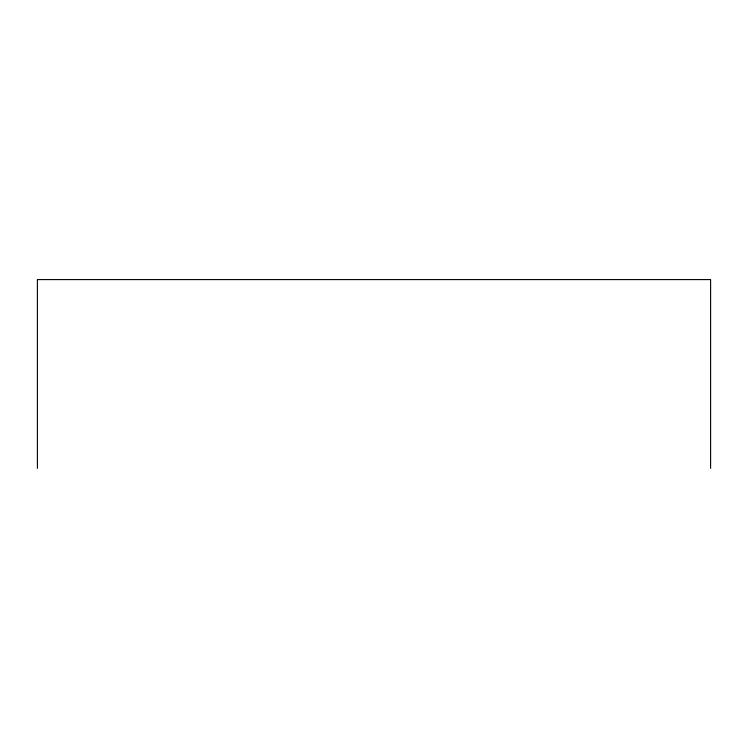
<?xml version="1.0" encoding="UTF-8"?>
<svg xmlns="http://www.w3.org/2000/svg" width="748" height="748" viewBox="0 0 748 748"><rect width="100%" height="100%" fill="white"/><g stroke="black" fill="none" stroke-linecap="round" stroke-linejoin="round"><path stroke-width="1.12" d="M710.6 468.416L710.6 279.584L37.4 279.584L37.4 468.416"/></g></svg>
